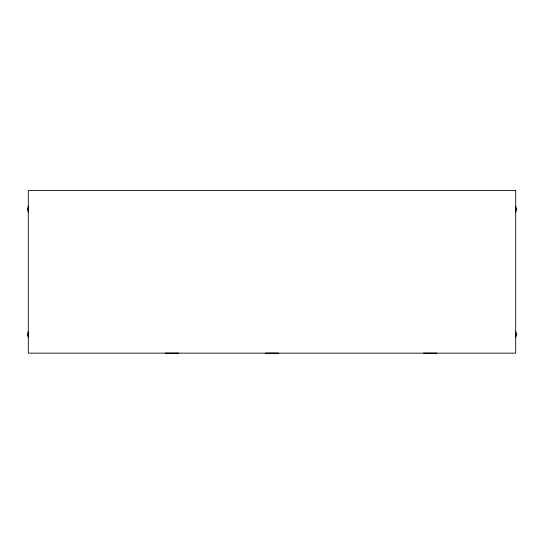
<?xml version="1.0" encoding="UTF-8"?>
<svg xmlns="http://www.w3.org/2000/svg" width="544" height="544" viewBox="0 0 544 544"><rect width="100%" height="100%" fill="white"/><g stroke="black" fill="none" stroke-linecap="round" stroke-linejoin="round"><path stroke-width="0.82" d="M436.825 353.144L423.647 353.144M278.589 353.144L265.411 353.144M178.568 353.144L165.39 353.144M28.485 206.149L27.2 209.256L28.485 212.364L28.485 206.149M28.485 331.364L27.2 334.472L28.485 337.579L28.485 331.364M516.8 209.256L515.515 212.364L515.515 206.149L516.8 209.256M516.8 334.472L515.515 337.579L515.515 331.364L516.8 334.472M515.698 190.584L28.302 190.584L28.302 353.144L515.698 353.144L515.698 190.584"/></g></svg>
